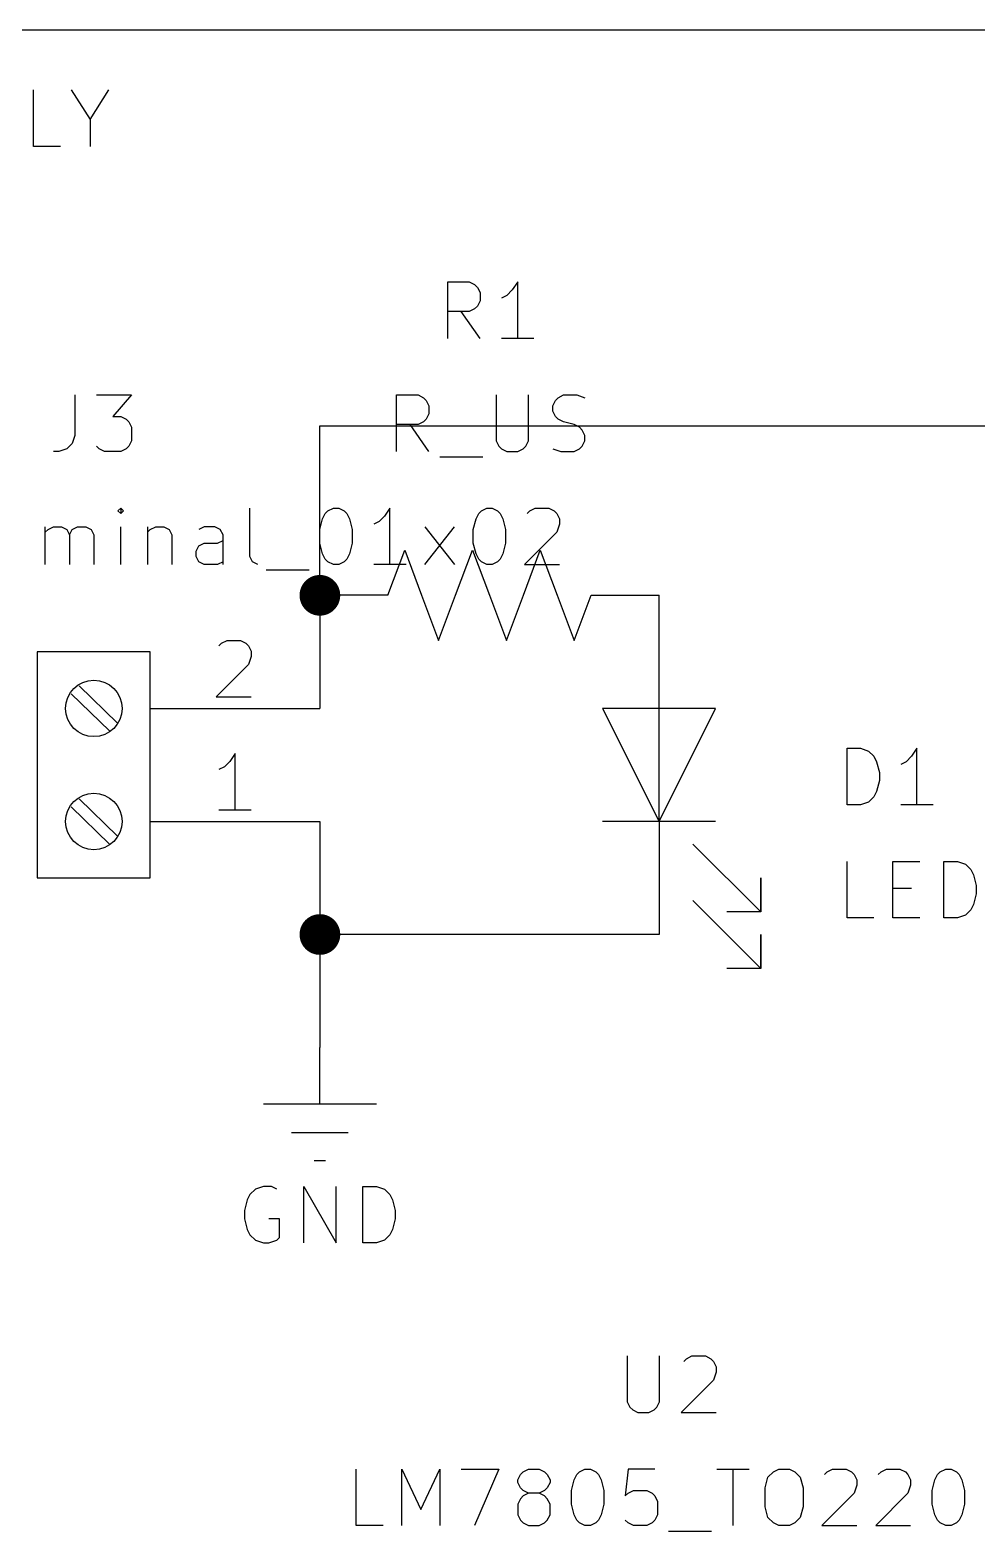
# Model space of a CAD drawing. Extents: x 0.4 to 11.3, y -7.9 to -0.4.
# Drawn here: x 1.594 to 2.431, y -2.628 to -1.3 of the extents above; entities that cross this region are included whole.
import ezdxf

# ---------------------------------------------------------------- set-up
doc = ezdxf.new("R2010")
doc.units = 0
doc.header["$MEASUREMENT"] = 0
for name, color, linetype in [('BLUE3', 171, 'CONTINUOUS'), ('CYAN2', 4, 'CONTINUOUS'), ('GREEN3', 91, 'CONTINUOUS'), ('LYELLOW', 51, 'CONTINUOUS'), ('RED2', 1, 'CONTINUOUS'), ('RED3', 11, 'CONTINUOUS')]:
    doc.layers.add(name, color=color, linetype=linetype)

msp = doc.modelspace()

# ---------------------------------------------------------------- linework, layer by layer
at = {"layer": 'BLUE3', "linetype": 'CONTINUOUS'}
for p, q in [((3.5, -1.3), (1.05, -1.3)), ((1.5967, -1.403), (1.5967, -1.353)), ((1.63, -1.353), (1.6467, -1.3792)), ((1.6467, -1.3792), (1.6633, -1.353)), ((1.6467, -1.3792), (1.6467, -1.403)), ((1.6205, -1.403), (1.5967, -1.403))]:
    msp.add_line(p, q, dxfattribs=at)
at = {"layer": 'CYAN2', "linetype": 'CONTINUOUS'}
for p, q in [((1.9631, -1.5728), (1.9631, -1.5228)), ((1.9631, -1.5228), (1.9821, -1.5228)), ((1.9631, -1.5728), (1.9631, -1.5228)), ((1.9631, -1.5228), (1.9821, -1.5228)), ((1.9821, -1.5228), (1.9869, -1.5252)), ((1.9821, -1.5228), (1.9869, -1.5252)), ((1.9869, -1.5252), (1.9893, -1.5276)), ((1.9869, -1.5252), (1.9893, -1.5276)), ((2.025, -1.5228), (2.0202, -1.5299)), ((2.025, -1.5228), (2.0202, -1.5299)), ((2.025, -1.5728), (2.025, -1.5228)), ((2.025, -1.5728), (2.025, -1.5228)), ((1.9893, -1.5276), (1.9917, -1.5323)), ((1.9893, -1.5276), (1.9917, -1.5323)), ((1.9917, -1.5395), (1.9893, -1.5442)), ((1.9917, -1.5395), (1.9893, -1.5442)), ((1.9917, -1.5323), (1.9917, -1.5395)), ((1.9917, -1.5323), (1.9917, -1.5395)), ((2.0155, -1.5347), (2.0107, -1.5371)), ((2.0155, -1.5347), (2.0107, -1.5371)), ((2.0202, -1.5299), (2.0155, -1.5347)), ((2.0202, -1.5299), (2.0155, -1.5347)), ((1.9821, -1.549), (1.9631, -1.549)), ((1.9821, -1.549), (1.9631, -1.549)), ((1.9917, -1.5728), (1.975, -1.549)), ((1.9917, -1.5728), (1.975, -1.549)), ((1.9869, -1.5466), (1.9821, -1.549)), ((1.9869, -1.5466), (1.9821, -1.549)), ((1.9893, -1.5442), (1.9869, -1.5466)), ((1.9893, -1.5442), (1.9869, -1.5466)), ((2.0393, -1.5728), (2.0107, -1.5728)), ((2.0393, -1.5728), (2.0107, -1.5728)), ((1.6333, -1.6228), (1.6333, -1.6585)), ((1.6333, -1.6228), (1.6333, -1.6585)), ((1.6524, -1.6228), (1.6833, -1.6228)), ((1.6524, -1.6228), (1.6833, -1.6228)), ((1.6833, -1.6228), (1.6667, -1.6418)), ((1.6833, -1.6228), (1.6667, -1.6418)), ((1.9179, -1.6728), (1.9179, -1.6228)), ((1.9179, -1.6228), (1.9369, -1.6228)), ((1.9179, -1.6728), (1.9179, -1.6228)), ((1.9179, -1.6228), (1.9369, -1.6228)), ((1.9369, -1.6228), (1.9417, -1.6252)), ((1.9369, -1.6228), (1.9417, -1.6252)), ((1.9417, -1.6252), (1.944, -1.6276)), ((1.9417, -1.6252), (1.944, -1.6276)), ((1.944, -1.6276), (1.9464, -1.6323)), ((1.944, -1.6276), (1.9464, -1.6323)), ((1.9464, -1.6323), (1.9464, -1.6395)), ((1.9464, -1.6323), (1.9464, -1.6395)), ((2.0059, -1.6228), (2.0059, -1.6633)), ((2.0059, -1.6228), (2.0059, -1.6633)), ((2.0345, -1.6633), (2.0345, -1.6228)), ((2.0345, -1.6633), (2.0345, -1.6228)), ((2.056, -1.6323), (2.0583, -1.6276)), ((2.056, -1.6323), (2.0583, -1.6276)), ((2.056, -1.6371), (2.056, -1.6323)), ((2.056, -1.6371), (2.056, -1.6323)), ((2.0583, -1.6276), (2.0607, -1.6252)), ((2.0583, -1.6276), (2.0607, -1.6252)), ((2.0607, -1.6252), (2.0655, -1.6228)), ((2.0607, -1.6252), (2.0655, -1.6228)), ((2.0655, -1.6228), (2.0774, -1.6228)), ((2.0655, -1.6228), (2.0774, -1.6228)), ((2.0774, -1.6228), (2.0845, -1.6252)), ((2.0774, -1.6228), (2.0845, -1.6252)), ((1.6667, -1.6418), (1.6738, -1.6418)), ((1.6667, -1.6418), (1.6738, -1.6418)), ((1.6738, -1.6418), (1.6786, -1.6442)), ((1.6738, -1.6418), (1.6786, -1.6442)), ((1.6786, -1.6442), (1.6809, -1.6466)), ((1.6786, -1.6442), (1.6809, -1.6466)), ((1.944, -1.6442), (1.9417, -1.6466)), ((1.944, -1.6442), (1.9417, -1.6466)), ((1.9464, -1.6395), (1.944, -1.6442)), ((1.9464, -1.6395), (1.944, -1.6442)), ((2.0583, -1.6418), (2.056, -1.6371)), ((2.0583, -1.6418), (2.056, -1.6371)), ((2.0607, -1.6442), (2.0583, -1.6418)), ((2.0607, -1.6442), (2.0583, -1.6418)), ((2.0655, -1.6466), (2.0607, -1.6442)), ((2.0655, -1.6466), (2.0607, -1.6442)), ((1.6333, -1.6585), (1.6309, -1.6657)), ((1.6333, -1.6585), (1.6309, -1.6657)), ((1.6809, -1.6466), (1.6833, -1.6514)), ((1.6809, -1.6466), (1.6833, -1.6514)), ((1.6833, -1.6514), (1.6833, -1.6633)), ((1.6833, -1.6514), (1.6833, -1.6633)), ((1.9369, -1.649), (1.9179, -1.649)), ((1.9369, -1.649), (1.9179, -1.649)), ((1.9464, -1.6728), (1.9298, -1.649)), ((1.9464, -1.6728), (1.9298, -1.649)), ((1.9417, -1.6466), (1.9369, -1.649)), ((1.9417, -1.6466), (1.9369, -1.649)), ((2.075, -1.649), (2.0655, -1.6466)), ((2.075, -1.649), (2.0655, -1.6466)), ((2.0798, -1.6514), (2.075, -1.649)), ((2.0798, -1.6514), (2.075, -1.649)), ((2.0821, -1.6538), (2.0798, -1.6514)), ((2.0821, -1.6538), (2.0798, -1.6514)), ((2.0845, -1.6585), (2.0821, -1.6538)), ((2.0845, -1.6585), (2.0821, -1.6538)), ((2.0845, -1.6633), (2.0845, -1.6585)), ((2.0845, -1.6633), (2.0845, -1.6585)), ((1.6262, -1.6704), (1.619, -1.6728)), ((1.6262, -1.6704), (1.619, -1.6728)), ((1.6309, -1.6657), (1.6262, -1.6704)), ((1.6309, -1.6657), (1.6262, -1.6704)), ((1.6548, -1.6704), (1.6524, -1.668)), ((1.6548, -1.6704), (1.6524, -1.668)), ((1.6595, -1.6728), (1.6548, -1.6704)), ((1.6595, -1.6728), (1.6548, -1.6704)), ((1.6786, -1.6704), (1.6738, -1.6728)), ((1.6786, -1.6704), (1.6738, -1.6728)), ((1.6809, -1.668), (1.6786, -1.6704)), ((1.6809, -1.668), (1.6786, -1.6704)), ((1.6833, -1.6633), (1.6809, -1.668)), ((1.6833, -1.6633), (1.6809, -1.668)), ((2.0059, -1.6633), (2.0083, -1.668)), ((2.0059, -1.6633), (2.0083, -1.668)), ((2.0083, -1.668), (2.0107, -1.6704)), ((2.0083, -1.668), (2.0107, -1.6704)), ((2.0107, -1.6704), (2.0155, -1.6728)), ((2.0107, -1.6704), (2.0155, -1.6728)), ((2.025, -1.6728), (2.0298, -1.6704)), ((2.025, -1.6728), (2.0298, -1.6704)), ((2.0298, -1.6704), (2.0321, -1.668)), ((2.0298, -1.6704), (2.0321, -1.668)), ((2.0321, -1.668), (2.0345, -1.6633)), ((2.0321, -1.668), (2.0345, -1.6633)), ((2.056, -1.6704), (2.0631, -1.6728)), ((2.056, -1.6704), (2.0631, -1.6728)), ((2.075, -1.6728), (2.0798, -1.6704)), ((2.075, -1.6728), (2.0798, -1.6704)), ((2.0798, -1.6704), (2.0821, -1.668)), ((2.0798, -1.6704), (2.0821, -1.668)), ((2.0821, -1.668), (2.0845, -1.6633)), ((2.0821, -1.668), (2.0845, -1.6633)), ((1.619, -1.6728), (1.6143, -1.6728)), ((1.619, -1.6728), (1.6143, -1.6728)), ((1.6738, -1.6728), (1.6595, -1.6728)), ((1.6738, -1.6728), (1.6595, -1.6728)), ((1.956, -1.6776), (1.994, -1.6776)), ((1.956, -1.6776), (1.994, -1.6776)), ((2.0155, -1.6728), (2.025, -1.6728)), ((2.0155, -1.6728), (2.025, -1.6728)), ((2.0631, -1.6728), (2.075, -1.6728)), ((2.0631, -1.6728), (2.075, -1.6728)), ((1.6738, -1.7228), (1.6714, -1.7252)), ((1.6738, -1.7228), (1.6714, -1.7252)), ((1.6714, -1.7252), (1.6738, -1.7276)), ((1.6714, -1.7252), (1.6738, -1.7276)), ((1.6762, -1.7252), (1.6738, -1.7228)), ((1.6738, -1.7228), (1.6738, -1.7276)), ((1.6762, -1.7252), (1.6738, -1.7228)), ((1.6738, -1.7228), (1.6738, -1.7276)), ((1.6738, -1.7276), (1.6762, -1.7252)), ((1.6738, -1.7276), (1.6762, -1.7252)), ((1.7881, -1.7657), (1.7881, -1.7228)), ((1.7881, -1.7657), (1.7881, -1.7228)), ((1.8548, -1.7276), (1.8571, -1.7252)), ((1.8548, -1.7276), (1.8571, -1.7252)), ((1.8571, -1.7252), (1.8619, -1.7228)), ((1.8571, -1.7252), (1.8619, -1.7228)), ((1.8619, -1.7228), (1.8667, -1.7228)), ((1.8619, -1.7228), (1.8667, -1.7228)), ((1.8667, -1.7228), (1.8714, -1.7252)), ((1.8667, -1.7228), (1.8714, -1.7252)), ((1.8714, -1.7252), (1.8738, -1.7276)), ((1.8714, -1.7252), (1.8738, -1.7276)), ((1.9119, -1.7228), (1.9071, -1.7299)), ((1.9119, -1.7228), (1.9071, -1.7299)), ((1.9119, -1.7728), (1.9119, -1.7228)), ((1.9119, -1.7728), (1.9119, -1.7228)), ((1.9905, -1.7276), (1.9929, -1.7252)), ((1.9905, -1.7276), (1.9929, -1.7252)), ((1.9929, -1.7252), (1.9976, -1.7228)), ((1.9929, -1.7252), (1.9976, -1.7228)), ((1.9976, -1.7228), (2.0024, -1.7228)), ((1.9976, -1.7228), (2.0024, -1.7228)), ((2.0024, -1.7228), (2.0071, -1.7252)), ((2.0024, -1.7228), (2.0071, -1.7252)), ((2.0071, -1.7252), (2.0095, -1.7276)), ((2.0071, -1.7252), (2.0095, -1.7276)), ((2.0333, -1.7276), (2.0357, -1.7252)), ((2.0333, -1.7276), (2.0357, -1.7252)), ((2.0357, -1.7252), (2.0405, -1.7228)), ((2.0357, -1.7252), (2.0405, -1.7228)), ((2.0405, -1.7228), (2.0524, -1.7228)), ((2.0405, -1.7228), (2.0524, -1.7228)), ((2.0524, -1.7228), (2.0571, -1.7252)), ((2.0524, -1.7228), (2.0571, -1.7252)), ((2.0571, -1.7252), (2.0595, -1.7276)), ((2.0571, -1.7252), (2.0595, -1.7276)), ((1.85, -1.7418), (1.8524, -1.7323)), ((1.85, -1.7418), (1.8524, -1.7323)), ((1.8524, -1.7323), (1.8548, -1.7276)), ((1.8524, -1.7323), (1.8548, -1.7276)), ((1.8738, -1.7276), (1.8762, -1.7323)), ((1.8738, -1.7276), (1.8762, -1.7323)), ((1.8762, -1.7323), (1.8786, -1.7418)), ((1.8762, -1.7323), (1.8786, -1.7418)), ((1.9024, -1.7347), (1.8976, -1.7371)), ((1.9024, -1.7347), (1.8976, -1.7371)), ((1.9071, -1.7299), (1.9024, -1.7347)), ((1.9071, -1.7299), (1.9024, -1.7347)), ((1.9857, -1.7418), (1.9881, -1.7323)), ((1.9857, -1.7418), (1.9881, -1.7323)), ((1.9881, -1.7323), (1.9905, -1.7276)), ((1.9881, -1.7323), (1.9905, -1.7276)), ((2.0095, -1.7276), (2.0119, -1.7323)), ((2.0095, -1.7276), (2.0119, -1.7323)), ((2.0119, -1.7323), (2.0143, -1.7418)), ((2.0119, -1.7323), (2.0143, -1.7418)), ((2.0595, -1.7276), (2.0619, -1.7323)), ((2.0595, -1.7276), (2.0619, -1.7323)), ((2.0619, -1.7371), (2.0595, -1.7442)), ((2.0619, -1.7371), (2.0595, -1.7442)), ((2.0619, -1.7323), (2.0619, -1.7371)), ((2.0619, -1.7323), (2.0619, -1.7371)), ((1.6071, -1.7728), (1.6071, -1.7395)), ((1.6071, -1.7728), (1.6071, -1.7395)), ((1.6071, -1.7442), (1.6095, -1.7418)), ((1.6071, -1.7442), (1.6095, -1.7418)), ((1.6095, -1.7418), (1.6143, -1.7395)), ((1.6095, -1.7418), (1.6143, -1.7395)), ((1.6143, -1.7395), (1.6214, -1.7395)), ((1.6143, -1.7395), (1.6214, -1.7395)), ((1.6214, -1.7395), (1.6262, -1.7418)), ((1.6214, -1.7395), (1.6262, -1.7418)), ((1.6262, -1.7418), (1.6286, -1.7466)), ((1.6262, -1.7418), (1.6286, -1.7466)), ((1.6286, -1.7466), (1.631, -1.7418)), ((1.6286, -1.7466), (1.631, -1.7418)), ((1.6286, -1.7466), (1.6286, -1.7728)), ((1.6286, -1.7466), (1.6286, -1.7728)), ((1.631, -1.7418), (1.6357, -1.7395)), ((1.631, -1.7418), (1.6357, -1.7395)), ((1.6357, -1.7395), (1.6429, -1.7395)), ((1.6357, -1.7395), (1.6429, -1.7395)), ((1.6429, -1.7395), (1.6476, -1.7418)), ((1.6429, -1.7395), (1.6476, -1.7418)), ((1.6476, -1.7418), (1.65, -1.7466)), ((1.6476, -1.7418), (1.65, -1.7466)), ((1.65, -1.7466), (1.65, -1.7728)), ((1.65, -1.7466), (1.65, -1.7728)), ((1.6738, -1.7728), (1.6738, -1.7395)), ((1.6738, -1.7728), (1.6738, -1.7395)), ((1.6976, -1.7395), (1.6976, -1.7728)), ((1.6976, -1.7395), (1.6976, -1.7728)), ((1.6976, -1.7442), (1.7, -1.7418)), ((1.6976, -1.7442), (1.7, -1.7418)), ((1.7, -1.7418), (1.7048, -1.7395)), ((1.7, -1.7418), (1.7048, -1.7395)), ((1.7048, -1.7395), (1.7119, -1.7395)), ((1.7048, -1.7395), (1.7119, -1.7395)), ((1.7119, -1.7395), (1.7167, -1.7418)), ((1.7119, -1.7395), (1.7167, -1.7418)), ((1.7167, -1.7418), (1.7191, -1.7466)), ((1.7167, -1.7418), (1.7191, -1.7466)), ((1.7191, -1.7466), (1.7191, -1.7728)), ((1.7191, -1.7466), (1.7191, -1.7728)), ((1.7476, -1.7395), (1.7429, -1.7418)), ((1.7476, -1.7395), (1.7429, -1.7418)), ((1.7571, -1.7395), (1.7476, -1.7395)), ((1.7571, -1.7395), (1.7476, -1.7395)), ((1.7619, -1.7418), (1.7571, -1.7395)), ((1.7619, -1.7418), (1.7571, -1.7395)), ((1.7595, -1.7538), (1.7643, -1.7514)), ((1.7595, -1.7538), (1.7643, -1.7514)), ((1.7643, -1.7466), (1.7619, -1.7418)), ((1.7643, -1.7466), (1.7619, -1.7418)), ((1.7643, -1.7728), (1.7643, -1.7466)), ((1.7643, -1.7728), (1.7643, -1.7466)), ((1.85, -1.7538), (1.85, -1.7418)), ((1.85, -1.7538), (1.85, -1.7418)), ((1.8786, -1.7418), (1.8786, -1.7538)), ((1.8786, -1.7418), (1.8786, -1.7538)), ((1.9429, -1.7728), (1.969, -1.7395)), ((1.9429, -1.7395), (1.969, -1.7728)), ((1.9429, -1.7728), (1.969, -1.7395)), ((1.9429, -1.7395), (1.969, -1.7728)), ((1.9857, -1.7538), (1.9857, -1.7418)), ((1.9857, -1.7538), (1.9857, -1.7418)), ((2.0143, -1.7418), (2.0143, -1.7538)), ((2.0143, -1.7418), (2.0143, -1.7538)), ((2.0595, -1.7442), (2.0309, -1.7728)), ((2.0595, -1.7442), (2.0309, -1.7728)), ((1.7405, -1.7609), (1.7429, -1.7561)), ((1.7405, -1.7609), (1.7429, -1.7561)), ((1.7405, -1.7657), (1.7405, -1.7609)), ((1.7405, -1.7657), (1.7405, -1.7609)), ((1.7429, -1.7704), (1.7405, -1.7657)), ((1.7429, -1.7704), (1.7405, -1.7657)), ((1.7429, -1.7561), (1.7476, -1.7538)), ((1.7429, -1.7561), (1.7476, -1.7538)), ((1.7476, -1.7538), (1.7595, -1.7538)), ((1.7476, -1.7538), (1.7595, -1.7538)), ((1.7905, -1.7704), (1.7881, -1.7657)), ((1.7905, -1.7704), (1.7881, -1.7657)), ((1.8524, -1.7633), (1.85, -1.7538)), ((1.8524, -1.7633), (1.85, -1.7538)), ((1.8548, -1.768), (1.8524, -1.7633)), ((1.8548, -1.768), (1.8524, -1.7633)), ((1.8762, -1.7633), (1.8738, -1.768)), ((1.8762, -1.7633), (1.8738, -1.768)), ((1.8786, -1.7538), (1.8762, -1.7633)), ((1.8786, -1.7538), (1.8762, -1.7633)), ((1.9881, -1.7633), (1.9857, -1.7538)), ((1.9881, -1.7633), (1.9857, -1.7538)), ((1.9905, -1.768), (1.9881, -1.7633)), ((1.9905, -1.768), (1.9881, -1.7633)), ((2.0119, -1.7633), (2.0095, -1.768)), ((2.0119, -1.7633), (2.0095, -1.768)), ((2.0143, -1.7538), (2.0119, -1.7633)), ((2.0143, -1.7538), (2.0119, -1.7633)), ((1.7476, -1.7728), (1.7429, -1.7704)), ((1.7476, -1.7728), (1.7429, -1.7704)), ((1.7595, -1.7728), (1.7476, -1.7728)), ((1.7595, -1.7728), (1.7476, -1.7728)), ((1.7643, -1.7704), (1.7595, -1.7728)), ((1.7643, -1.7704), (1.7595, -1.7728)), ((1.7952, -1.7728), (1.7905, -1.7704)), ((1.7952, -1.7728), (1.7905, -1.7704)), ((1.8024, -1.7776), (1.8405, -1.7776)), ((1.8024, -1.7776), (1.8405, -1.7776)), ((1.8571, -1.7704), (1.8548, -1.768)), ((1.8571, -1.7704), (1.8548, -1.768)), ((1.8619, -1.7728), (1.8571, -1.7704)), ((1.8619, -1.7728), (1.8571, -1.7704)), ((1.8667, -1.7728), (1.8619, -1.7728)), ((1.8667, -1.7728), (1.8619, -1.7728)), ((1.8714, -1.7704), (1.8667, -1.7728)), ((1.8714, -1.7704), (1.8667, -1.7728)), ((1.8738, -1.768), (1.8714, -1.7704)), ((1.8738, -1.768), (1.8714, -1.7704)), ((1.9262, -1.7728), (1.8976, -1.7728)), ((1.9262, -1.7728), (1.8976, -1.7728)), ((1.9929, -1.7704), (1.9905, -1.768)), ((1.9929, -1.7704), (1.9905, -1.768)), ((1.9976, -1.7728), (1.9929, -1.7704)), ((1.9976, -1.7728), (1.9929, -1.7704)), ((2.0024, -1.7728), (1.9976, -1.7728)), ((2.0024, -1.7728), (1.9976, -1.7728)), ((2.0071, -1.7704), (2.0024, -1.7728)), ((2.0071, -1.7704), (2.0024, -1.7728)), ((2.0095, -1.768), (2.0071, -1.7704)), ((2.0095, -1.768), (2.0071, -1.7704)), ((2.0309, -1.7728), (2.0619, -1.7728)), ((2.0309, -1.7728), (2.0619, -1.7728)), ((2.3163, -1.9853), (2.3163, -1.9353)), ((2.3163, -1.9353), (2.3282, -1.9353)), ((2.3163, -1.9853), (2.3163, -1.9353)), ((2.3163, -1.9353), (2.3282, -1.9353)), ((2.3282, -1.9353), (2.3353, -1.9377)), ((2.3282, -1.9353), (2.3353, -1.9377)), ((2.3353, -1.9377), (2.3401, -1.9424)), ((2.3353, -1.9377), (2.3401, -1.9424)), ((2.3782, -1.9353), (2.3734, -1.9424)), ((2.3782, -1.9353), (2.3734, -1.9424)), ((2.3782, -1.9853), (2.3782, -1.9353)), ((2.3782, -1.9853), (2.3782, -1.9353)), ((2.3401, -1.9424), (2.3425, -1.9472)), ((2.3401, -1.9424), (2.3425, -1.9472)), ((2.3425, -1.9472), (2.3449, -1.9567)), ((2.3425, -1.9472), (2.3449, -1.9567)), ((2.3687, -1.9472), (2.3639, -1.9496)), ((2.3687, -1.9472), (2.3639, -1.9496)), ((2.3734, -1.9424), (2.3687, -1.9472)), ((2.3734, -1.9424), (2.3687, -1.9472)), ((2.3449, -1.9639), (2.3425, -1.9734)), ((2.3449, -1.9639), (2.3425, -1.9734)), ((2.3449, -1.9567), (2.3449, -1.9639)), ((2.3449, -1.9567), (2.3449, -1.9639)), ((2.3425, -1.9734), (2.3401, -1.9782)), ((2.3425, -1.9734), (2.3401, -1.9782)), ((2.3282, -1.9853), (2.3163, -1.9853)), ((2.3282, -1.9853), (2.3163, -1.9853)), ((2.3353, -1.9829), (2.3282, -1.9853)), ((2.3353, -1.9829), (2.3282, -1.9853)), ((2.3401, -1.9782), (2.3353, -1.9829)), ((2.3401, -1.9782), (2.3353, -1.9829)), ((2.3925, -1.9853), (2.3639, -1.9853)), ((2.3925, -1.9853), (2.3639, -1.9853)), ((2.3163, -2.0853), (2.3163, -2.0353)), ((2.3163, -2.0853), (2.3163, -2.0353)), ((2.3568, -2.0853), (2.3568, -2.0353)), ((2.3568, -2.0353), (2.3806, -2.0353)), ((2.3568, -2.0853), (2.3568, -2.0353)), ((2.3568, -2.0353), (2.3806, -2.0353)), ((2.402, -2.0853), (2.402, -2.0353)), ((2.402, -2.0353), (2.4139, -2.0353)), ((2.402, -2.0853), (2.402, -2.0353)), ((2.402, -2.0353), (2.4139, -2.0353)), ((2.4139, -2.0353), (2.421, -2.0377)), ((2.4139, -2.0353), (2.421, -2.0377)), ((2.421, -2.0377), (2.4258, -2.0424)), ((2.421, -2.0377), (2.4258, -2.0424)), ((2.4258, -2.0424), (2.4282, -2.0472)), ((2.4258, -2.0424), (2.4282, -2.0472)), ((2.4282, -2.0472), (2.4306, -2.0567)), ((2.4282, -2.0472), (2.4306, -2.0567)), ((2.4306, -2.0567), (2.4306, -2.0639)), ((2.4306, -2.0567), (2.4306, -2.0639)), ((2.3568, -2.0591), (2.3734, -2.0591)), ((2.3568, -2.0591), (2.3734, -2.0591)), ((2.4306, -2.0639), (2.4282, -2.0734)), ((2.4306, -2.0639), (2.4282, -2.0734)), ((2.421, -2.0829), (2.4139, -2.0853)), ((2.421, -2.0829), (2.4139, -2.0853)), ((2.4258, -2.0782), (2.421, -2.0829)), ((2.4258, -2.0782), (2.421, -2.0829)), ((2.4282, -2.0734), (2.4258, -2.0782)), ((2.4282, -2.0734), (2.4258, -2.0782)), ((2.3401, -2.0853), (2.3163, -2.0853)), ((2.3401, -2.0853), (2.3163, -2.0853)), ((2.3806, -2.0853), (2.3568, -2.0853)), ((2.3806, -2.0853), (2.3568, -2.0853)), ((2.4139, -2.0853), (2.402, -2.0853)), ((2.4139, -2.0853), (2.402, -2.0853)), ((1.8, -2.3228), (1.7929, -2.3252)), ((1.8071, -2.3228), (1.8, -2.3228)), ((1.8119, -2.3252), (1.8071, -2.3228)), ((1.8357, -2.3728), (1.8357, -2.3228)), ((1.8357, -2.3228), (1.8643, -2.3728)), ((1.8643, -2.3728), (1.8643, -2.3228)), ((1.8881, -2.3728), (1.8881, -2.3228)), ((1.8881, -2.3228), (1.9, -2.3228)), ((1.9, -2.3228), (1.9071, -2.3252)), ((1.7857, -2.3347), (1.7833, -2.3442)), ((1.7881, -2.3299), (1.7857, -2.3347)), ((1.7929, -2.3252), (1.7881, -2.3299)), ((1.9071, -2.3252), (1.9119, -2.3299)), ((1.9119, -2.3299), (1.9143, -2.3347)), ((1.9143, -2.3347), (1.9167, -2.3442)), ((1.7833, -2.3442), (1.7833, -2.3514)), ((1.9167, -2.3442), (1.9167, -2.3514)), ((1.7833, -2.3514), (1.7857, -2.3609)), ((1.7857, -2.3609), (1.7881, -2.3657)), ((1.8143, -2.3514), (1.8048, -2.3514)), ((1.8143, -2.368), (1.8143, -2.3514)), ((1.9143, -2.3609), (1.9119, -2.3657)), ((1.9167, -2.3514), (1.9143, -2.3609)), ((1.7881, -2.3657), (1.7929, -2.3704)), ((1.7929, -2.3704), (1.8, -2.3728)), ((1.8, -2.3728), (1.8048, -2.3728)), ((1.8048, -2.3728), (1.8119, -2.3704)), ((1.8119, -2.3704), (1.8143, -2.368)), ((1.9, -2.3728), (1.8881, -2.3728)), ((1.9071, -2.3704), (1.9, -2.3728)), ((1.9119, -2.3657), (1.9071, -2.3704)), ((2.1219, -2.4728), (2.1219, -2.5133)), ((2.1219, -2.4728), (2.1219, -2.5133)), ((2.1505, -2.5133), (2.1505, -2.4728)), ((2.1505, -2.5133), (2.1505, -2.4728)), ((2.1719, -2.4776), (2.1743, -2.4752)), ((2.1719, -2.4776), (2.1743, -2.4752)), ((2.1743, -2.4752), (2.179, -2.4728)), ((2.1743, -2.4752), (2.179, -2.4728)), ((2.179, -2.4728), (2.191, -2.4728)), ((2.179, -2.4728), (2.191, -2.4728)), ((2.191, -2.4728), (2.1957, -2.4752)), ((2.191, -2.4728), (2.1957, -2.4752)), ((2.1957, -2.4752), (2.1981, -2.4776)), ((2.1957, -2.4752), (2.1981, -2.4776)), ((2.1981, -2.4776), (2.2005, -2.4823)), ((2.1981, -2.4776), (2.2005, -2.4823)), ((2.2005, -2.4823), (2.2005, -2.4871)), ((2.2005, -2.4823), (2.2005, -2.4871)), ((2.1981, -2.4942), (2.1695, -2.5228)), ((2.1981, -2.4942), (2.1695, -2.5228)), ((2.2005, -2.4871), (2.1981, -2.4942)), ((2.2005, -2.4871), (2.1981, -2.4942)), ((2.1219, -2.5133), (2.1243, -2.518)), ((2.1219, -2.5133), (2.1243, -2.518)), ((2.1243, -2.518), (2.1267, -2.5204)), ((2.1243, -2.518), (2.1267, -2.5204)), ((2.1267, -2.5204), (2.1314, -2.5228)), ((2.1267, -2.5204), (2.1314, -2.5228)), ((2.1409, -2.5228), (2.1457, -2.5204)), ((2.1409, -2.5228), (2.1457, -2.5204)), ((2.1457, -2.5204), (2.1481, -2.518)), ((2.1457, -2.5204), (2.1481, -2.518)), ((2.1481, -2.518), (2.1505, -2.5133)), ((2.1481, -2.518), (2.1505, -2.5133)), ((2.1314, -2.5228), (2.1409, -2.5228)), ((2.1314, -2.5228), (2.1409, -2.5228)), ((2.1695, -2.5228), (2.2005, -2.5228)), ((2.1695, -2.5228), (2.2005, -2.5228)), ((1.8821, -2.6228), (1.8821, -2.5728)), ((1.8821, -2.6228), (1.8821, -2.5728)), ((1.9226, -2.6228), (1.9226, -2.5728)), ((1.9226, -2.5728), (1.9393, -2.6085)), ((1.9226, -2.6228), (1.9226, -2.5728)), ((1.9226, -2.5728), (1.9393, -2.6085)), ((1.9393, -2.6085), (1.956, -2.5728)), ((1.9393, -2.6085), (1.956, -2.5728)), ((1.956, -2.5728), (1.956, -2.6228)), ((1.956, -2.5728), (1.956, -2.6228)), ((1.975, -2.5728), (2.0083, -2.5728)), ((1.975, -2.5728), (2.0083, -2.5728)), ((2.0083, -2.5728), (1.9869, -2.6228)), ((2.0083, -2.5728), (1.9869, -2.6228)), ((2.0274, -2.5776), (2.0298, -2.5752)), ((2.0274, -2.5776), (2.0298, -2.5752)), ((2.0298, -2.5752), (2.0345, -2.5728)), ((2.0298, -2.5752), (2.0345, -2.5728)), ((2.0345, -2.5728), (2.0441, -2.5728)), ((2.0345, -2.5728), (2.0441, -2.5728)), ((2.0441, -2.5728), (2.0488, -2.5752)), ((2.0441, -2.5728), (2.0488, -2.5752)), ((2.0488, -2.5752), (2.0512, -2.5776)), ((2.0488, -2.5752), (2.0512, -2.5776)), ((2.0774, -2.5776), (2.0798, -2.5752)), ((2.0774, -2.5776), (2.0798, -2.5752)), ((2.0798, -2.5752), (2.0845, -2.5728)), ((2.0798, -2.5752), (2.0845, -2.5728)), ((2.0845, -2.5728), (2.0893, -2.5728)), ((2.0845, -2.5728), (2.0893, -2.5728)), ((2.0893, -2.5728), (2.094, -2.5752)), ((2.0893, -2.5728), (2.094, -2.5752)), ((2.094, -2.5752), (2.0964, -2.5776)), ((2.094, -2.5752), (2.0964, -2.5776)), ((2.1226, -2.5728), (2.1202, -2.5966)), ((2.1226, -2.5728), (2.1202, -2.5966)), ((2.1464, -2.5728), (2.1226, -2.5728)), ((2.1464, -2.5728), (2.1226, -2.5728)), ((2.2012, -2.5728), (2.2298, -2.5728)), ((2.2012, -2.5728), (2.2298, -2.5728)), ((2.2155, -2.6228), (2.2155, -2.5728)), ((2.2155, -2.6228), (2.2155, -2.5728)), ((2.2464, -2.5799), (2.2512, -2.5752)), ((2.2464, -2.5799), (2.2512, -2.5752)), ((2.2512, -2.5752), (2.2559, -2.5728)), ((2.2512, -2.5752), (2.2559, -2.5728)), ((2.2559, -2.5728), (2.2655, -2.5728)), ((2.2559, -2.5728), (2.2655, -2.5728)), ((2.2655, -2.5728), (2.2702, -2.5752)), ((2.2655, -2.5728), (2.2702, -2.5752)), ((2.2702, -2.5752), (2.275, -2.5799)), ((2.2702, -2.5752), (2.275, -2.5799)), ((2.2964, -2.5776), (2.2988, -2.5752)), ((2.2964, -2.5776), (2.2988, -2.5752)), ((2.2988, -2.5752), (2.3036, -2.5728)), ((2.2988, -2.5752), (2.3036, -2.5728)), ((2.3036, -2.5728), (2.3155, -2.5728)), ((2.3036, -2.5728), (2.3155, -2.5728)), ((2.3155, -2.5728), (2.3202, -2.5752)), ((2.3155, -2.5728), (2.3202, -2.5752)), ((2.3202, -2.5752), (2.3226, -2.5776)), ((2.3202, -2.5752), (2.3226, -2.5776)), ((2.344, -2.5776), (2.3464, -2.5752)), ((2.344, -2.5776), (2.3464, -2.5752)), ((2.3464, -2.5752), (2.3512, -2.5728)), ((2.3464, -2.5752), (2.3512, -2.5728)), ((2.3512, -2.5728), (2.3631, -2.5728)), ((2.3512, -2.5728), (2.3631, -2.5728)), ((2.3631, -2.5728), (2.3679, -2.5752)), ((2.3631, -2.5728), (2.3679, -2.5752)), ((2.3679, -2.5752), (2.3702, -2.5776)), ((2.3679, -2.5752), (2.3702, -2.5776)), ((2.3964, -2.5776), (2.3988, -2.5752)), ((2.3964, -2.5776), (2.3988, -2.5752)), ((2.3988, -2.5752), (2.4036, -2.5728)), ((2.3988, -2.5752), (2.4036, -2.5728)), ((2.4036, -2.5728), (2.4083, -2.5728)), ((2.4036, -2.5728), (2.4083, -2.5728)), ((2.4083, -2.5728), (2.4131, -2.5752)), ((2.4083, -2.5728), (2.4131, -2.5752)), ((2.4131, -2.5752), (2.4155, -2.5776)), ((2.4131, -2.5752), (2.4155, -2.5776)), ((2.025, -2.5823), (2.0274, -2.5776)), ((2.025, -2.5823), (2.0274, -2.5776)), ((2.025, -2.5847), (2.025, -2.5823)), ((2.025, -2.5847), (2.025, -2.5823)), ((2.0274, -2.5895), (2.025, -2.5847)), ((2.0274, -2.5895), (2.025, -2.5847)), ((2.0512, -2.5776), (2.0536, -2.5823)), ((2.0512, -2.5776), (2.0536, -2.5823)), ((2.0536, -2.5847), (2.0512, -2.5895)), ((2.0536, -2.5847), (2.0512, -2.5895)), ((2.0536, -2.5823), (2.0536, -2.5847)), ((2.0536, -2.5823), (2.0536, -2.5847)), ((2.0726, -2.5919), (2.075, -2.5823)), ((2.0726, -2.5919), (2.075, -2.5823)), ((2.075, -2.5823), (2.0774, -2.5776)), ((2.075, -2.5823), (2.0774, -2.5776)), ((2.0964, -2.5776), (2.0988, -2.5823)), ((2.0964, -2.5776), (2.0988, -2.5823)), ((2.0988, -2.5823), (2.1012, -2.5919)), ((2.0988, -2.5823), (2.1012, -2.5919)), ((2.244, -2.5895), (2.2464, -2.5799)), ((2.244, -2.5895), (2.2464, -2.5799)), ((2.275, -2.5799), (2.2774, -2.5895)), ((2.275, -2.5799), (2.2774, -2.5895)), ((2.3226, -2.5776), (2.325, -2.5823)), ((2.3226, -2.5776), (2.325, -2.5823)), ((2.325, -2.5871), (2.3226, -2.5942)), ((2.325, -2.5871), (2.3226, -2.5942)), ((2.325, -2.5823), (2.325, -2.5871)), ((2.325, -2.5823), (2.325, -2.5871)), ((2.3702, -2.5776), (2.3726, -2.5823)), ((2.3702, -2.5776), (2.3726, -2.5823)), ((2.3726, -2.5871), (2.3702, -2.5942)), ((2.3726, -2.5871), (2.3702, -2.5942)), ((2.3726, -2.5823), (2.3726, -2.5871)), ((2.3726, -2.5823), (2.3726, -2.5871)), ((2.3917, -2.5919), (2.394, -2.5823)), ((2.3917, -2.5919), (2.394, -2.5823)), ((2.394, -2.5823), (2.3964, -2.5776)), ((2.394, -2.5823), (2.3964, -2.5776)), ((2.4155, -2.5776), (2.4179, -2.5823)), ((2.4155, -2.5776), (2.4179, -2.5823)), ((2.4179, -2.5823), (2.4202, -2.5919)), ((2.4179, -2.5823), (2.4202, -2.5919)), ((2.0274, -2.599), (2.025, -2.6038)), ((2.0274, -2.599), (2.025, -2.6038)), ((2.0298, -2.5919), (2.0274, -2.5895)), ((2.0298, -2.5919), (2.0274, -2.5895)), ((2.0298, -2.5966), (2.0274, -2.599)), ((2.0298, -2.5966), (2.0274, -2.599)), ((2.0345, -2.5942), (2.0298, -2.5919)), ((2.0345, -2.5942), (2.0298, -2.5919)), ((2.0345, -2.5942), (2.0298, -2.5966)), ((2.0345, -2.5942), (2.0298, -2.5966)), ((2.0441, -2.5942), (2.0345, -2.5942)), ((2.0441, -2.5942), (2.0345, -2.5942)), ((2.0488, -2.5919), (2.0441, -2.5942)), ((2.0488, -2.5919), (2.0441, -2.5942)), ((2.0488, -2.5966), (2.0441, -2.5942)), ((2.0488, -2.5966), (2.0441, -2.5942)), ((2.0512, -2.5895), (2.0488, -2.5919)), ((2.0512, -2.5895), (2.0488, -2.5919)), ((2.0512, -2.599), (2.0488, -2.5966)), ((2.0512, -2.599), (2.0488, -2.5966)), ((2.0536, -2.6038), (2.0512, -2.599)), ((2.0536, -2.6038), (2.0512, -2.599)), ((2.0726, -2.6038), (2.0726, -2.5919)), ((2.0726, -2.6038), (2.0726, -2.5919)), ((2.1012, -2.5919), (2.1012, -2.6038)), ((2.1012, -2.5919), (2.1012, -2.6038)), ((2.1202, -2.5966), (2.1226, -2.5942)), ((2.1202, -2.5966), (2.1226, -2.5942)), ((2.1226, -2.5942), (2.1274, -2.5919)), ((2.1226, -2.5942), (2.1274, -2.5919)), ((2.1274, -2.5919), (2.1393, -2.5919)), ((2.1274, -2.5919), (2.1393, -2.5919)), ((2.1393, -2.5919), (2.144, -2.5942)), ((2.1393, -2.5919), (2.144, -2.5942)), ((2.144, -2.5942), (2.1464, -2.5966)), ((2.144, -2.5942), (2.1464, -2.5966)), ((2.1464, -2.5966), (2.1488, -2.6014)), ((2.1464, -2.5966), (2.1488, -2.6014)), ((2.1488, -2.6014), (2.1488, -2.6133)), ((2.1488, -2.6014), (2.1488, -2.6133)), ((2.244, -2.6061), (2.244, -2.5895)), ((2.244, -2.6061), (2.244, -2.5895)), ((2.2774, -2.5895), (2.2774, -2.6061)), ((2.2774, -2.5895), (2.2774, -2.6061)), ((2.3226, -2.5942), (2.294, -2.6228)), ((2.3226, -2.5942), (2.294, -2.6228)), ((2.3702, -2.5942), (2.3417, -2.6228)), ((2.3702, -2.5942), (2.3417, -2.6228)), ((2.3917, -2.6038), (2.3917, -2.5919)), ((2.3917, -2.6038), (2.3917, -2.5919)), ((2.4202, -2.5919), (2.4202, -2.6038)), ((2.4202, -2.5919), (2.4202, -2.6038)), ((2.025, -2.6038), (2.025, -2.6133)), ((2.025, -2.6038), (2.025, -2.6133)), ((2.025, -2.6133), (2.0274, -2.618)), ((2.025, -2.6133), (2.0274, -2.618)), ((2.0512, -2.618), (2.0536, -2.6133)), ((2.0512, -2.618), (2.0536, -2.6133)), ((2.0536, -2.6133), (2.0536, -2.6038)), ((2.0536, -2.6133), (2.0536, -2.6038)), ((2.075, -2.6133), (2.0726, -2.6038)), ((2.075, -2.6133), (2.0726, -2.6038)), ((2.0774, -2.618), (2.075, -2.6133)), ((2.0774, -2.618), (2.075, -2.6133)), ((2.0988, -2.6133), (2.0964, -2.618)), ((2.0988, -2.6133), (2.0964, -2.618)), ((2.1012, -2.6038), (2.0988, -2.6133)), ((2.1012, -2.6038), (2.0988, -2.6133)), ((2.1488, -2.6133), (2.1464, -2.618)), ((2.1488, -2.6133), (2.1464, -2.618)), ((2.2464, -2.6157), (2.244, -2.6061)), ((2.2464, -2.6157), (2.244, -2.6061)), ((2.2774, -2.6061), (2.275, -2.6157)), ((2.2774, -2.6061), (2.275, -2.6157)), ((2.394, -2.6133), (2.3917, -2.6038)), ((2.394, -2.6133), (2.3917, -2.6038)), ((2.3964, -2.618), (2.394, -2.6133)), ((2.3964, -2.618), (2.394, -2.6133)), ((2.4179, -2.6133), (2.4155, -2.618)), ((2.4179, -2.6133), (2.4155, -2.618)), ((2.4202, -2.6038), (2.4179, -2.6133)), ((2.4202, -2.6038), (2.4179, -2.6133)), ((1.906, -2.6228), (1.8821, -2.6228)), ((1.906, -2.6228), (1.8821, -2.6228)), ((2.0274, -2.618), (2.0298, -2.6204)), ((2.0274, -2.618), (2.0298, -2.6204)), ((2.0298, -2.6204), (2.0345, -2.6228)), ((2.0298, -2.6204), (2.0345, -2.6228)), ((2.0345, -2.6228), (2.0441, -2.6228)), ((2.0345, -2.6228), (2.0441, -2.6228)), ((2.0441, -2.6228), (2.0488, -2.6204)), ((2.0441, -2.6228), (2.0488, -2.6204)), ((2.0488, -2.6204), (2.0512, -2.618)), ((2.0488, -2.6204), (2.0512, -2.618)), ((2.0798, -2.6204), (2.0774, -2.618)), ((2.0798, -2.6204), (2.0774, -2.618)), ((2.0845, -2.6228), (2.0798, -2.6204)), ((2.0845, -2.6228), (2.0798, -2.6204)), ((2.0893, -2.6228), (2.0845, -2.6228)), ((2.0893, -2.6228), (2.0845, -2.6228)), ((2.094, -2.6204), (2.0893, -2.6228)), ((2.094, -2.6204), (2.0893, -2.6228)), ((2.0964, -2.618), (2.094, -2.6204)), ((2.0964, -2.618), (2.094, -2.6204)), ((2.1226, -2.6204), (2.1202, -2.618)), ((2.1226, -2.6204), (2.1202, -2.618)), ((2.1274, -2.6228), (2.1226, -2.6204)), ((2.1274, -2.6228), (2.1226, -2.6204)), ((2.1393, -2.6228), (2.1274, -2.6228)), ((2.1393, -2.6228), (2.1274, -2.6228)), ((2.144, -2.6204), (2.1393, -2.6228)), ((2.144, -2.6204), (2.1393, -2.6228)), ((2.1464, -2.618), (2.144, -2.6204)), ((2.1464, -2.618), (2.144, -2.6204)), ((2.1583, -2.6276), (2.1964, -2.6276)), ((2.1583, -2.6276), (2.1964, -2.6276)), ((2.2512, -2.6204), (2.2464, -2.6157)), ((2.2512, -2.6204), (2.2464, -2.6157)), ((2.2559, -2.6228), (2.2512, -2.6204)), ((2.2559, -2.6228), (2.2512, -2.6204)), ((2.2655, -2.6228), (2.2559, -2.6228)), ((2.2655, -2.6228), (2.2559, -2.6228)), ((2.2702, -2.6204), (2.2655, -2.6228)), ((2.2702, -2.6204), (2.2655, -2.6228)), ((2.275, -2.6157), (2.2702, -2.6204)), ((2.275, -2.6157), (2.2702, -2.6204)), ((2.294, -2.6228), (2.325, -2.6228)), ((2.294, -2.6228), (2.325, -2.6228)), ((2.3417, -2.6228), (2.3726, -2.6228)), ((2.3417, -2.6228), (2.3726, -2.6228)), ((2.3988, -2.6204), (2.3964, -2.618)), ((2.3988, -2.6204), (2.3964, -2.618)), ((2.4036, -2.6228), (2.3988, -2.6204)), ((2.4036, -2.6228), (2.3988, -2.6204)), ((2.4083, -2.6228), (2.4036, -2.6228)), ((2.4083, -2.6228), (2.4036, -2.6228)), ((2.4131, -2.6204), (2.4083, -2.6228)), ((2.4131, -2.6204), (2.4083, -2.6228)), ((2.4155, -2.618), (2.4131, -2.6204)), ((2.4155, -2.618), (2.4131, -2.6204))]:
    msp.add_line(p, q, dxfattribs=at)
at = {"layer": 'GREEN3', "linetype": 'CONTINUOUS'}
for p, q in [((1.85, -1.65), (2.45, -1.65)), ((1.85, -1.8), (1.85, -1.65)), ((1.85, -1.8), (1.85, -1.9)), ((1.85, -2), (1.85, -2.1)), ((1.85, -2.1), (1.85, -2.2)), ((2.15, -2.1), (1.85, -2.1))]:
    msp.add_line(p, q, dxfattribs=at)
at = {"layer": 'GREEN3', "const_width": 0.018}
for points in [[(1.841, -1.8, 1), (1.859, -1.8, 1)], [(1.841, -2.1, 1), (1.859, -2.1, 1)]]:
    msp.add_lwpolyline(points, format="xyb", close=True, dxfattribs=at)
at = {"layer": 'LYELLOW', "linetype": 'CONTINUOUS'}
for p, q in [((1.7, -1.85), (1.6, -1.85)), ((1.6, -1.85), (1.6, -2.05)), ((1.7, -2.05), (1.7, -1.85)), ((1.6, -2.05), (1.7, -2.05))]:
    msp.add_line(p, q, dxfattribs=at)
at = {"layer": 'RED2', "linetype": 'CONTINUOUS'}
for p, q in [((1.91, -1.8), (1.925, -1.76)), ((1.925, -1.76), (1.94, -1.8)), ((1.97, -1.8), (1.985, -1.76)), ((1.985, -1.76), (2, -1.8)), ((2.03, -1.8), (2.045, -1.76)), ((2.045, -1.76), (2.06, -1.8)), ((1.9, -1.8), (1.85, -1.8)), ((1.9, -1.8), (1.85, -1.8)), ((1.91, -1.8), (1.9, -1.8)), ((1.94, -1.8), (1.955, -1.84)), ((1.955, -1.84), (1.97, -1.8)), ((2, -1.8), (2.015, -1.84)), ((2.015, -1.84), (2.03, -1.8)), ((2.06, -1.8), (2.075, -1.84)), ((2.075, -1.84), (2.09, -1.8)), ((2.09, -1.8), (2.1, -1.8)), ((2.1, -1.8), (2.15, -1.8)), ((2.1, -1.8), (2.15, -1.8)), ((2.15, -1.9), (2.15, -1.8)), ((2.15, -1.9), (2.15, -1.8)), ((1.7, -1.85), (1.6, -1.85)), ((1.6, -1.85), (1.6, -2.05)), ((1.7, -2.05), (1.7, -1.85)), ((1.671, -1.913), (1.637, -1.88)), ((1.664, -1.92), (1.63, -1.887)), ((1.7, -1.9), (1.85, -1.9)), ((1.7, -1.9), (1.85, -1.9)), ((2.2, -1.9), (2.1, -1.9)), ((2.1, -1.9), (2.15, -2)), ((2.15, -2), (2.15, -1.9)), ((2.15, -2), (2.2, -1.9)), ((1.664, -2.02), (1.63, -1.987)), ((1.671, -2.013), (1.637, -1.98)), ((1.7, -2), (1.85, -2)), ((1.7, -2), (1.85, -2)), ((2.2, -2), (2.1, -2)), ((2.15, -2), (2.15, -2.1)), ((2.15, -2), (2.15, -2.1)), ((2.18, -2.02), (2.24, -2.08)), ((1.6, -2.05), (1.7, -2.05)), ((2.24, -2.08), (2.24, -2.05)), ((2.24, -2.05), (2.24, -2.08)), ((2.18, -2.07), (2.24, -2.13)), ((2.24, -2.08), (2.21, -2.08)), ((2.24, -2.13), (2.24, -2.1)), ((2.24, -2.1), (2.24, -2.13)), ((2.24, -2.13), (2.21, -2.13)), ((1.85, -2.25), (1.85, -2.2)), ((1.9, -2.25), (1.8, -2.25)), ((1.825, -2.275), (1.875, -2.275)), ((1.845, -2.3), (1.855, -2.3))]:
    msp.add_line(p, q, dxfattribs=at)
at = {"layer": 'RED2'}
for centre in [(1.65, -1.9), (1.65, -2)]:
    msp.add_circle(centre, 0.025, dxfattribs=at)
at = {"layer": 'RED3', "linetype": 'CONTINUOUS'}
for p, q in [((1.7607, -1.8446), (1.7631, -1.8423)), ((1.7607, -1.8446), (1.7631, -1.8423)), ((1.7631, -1.8423), (1.7679, -1.8399)), ((1.7631, -1.8423), (1.7679, -1.8399)), ((1.7679, -1.8399), (1.7798, -1.8399)), ((1.7679, -1.8399), (1.7798, -1.8399)), ((1.7798, -1.8399), (1.7845, -1.8423)), ((1.7798, -1.8399), (1.7845, -1.8423)), ((1.7845, -1.8423), (1.7869, -1.8446)), ((1.7845, -1.8423), (1.7869, -1.8446)), ((1.7869, -1.8446), (1.7893, -1.8494)), ((1.7869, -1.8446), (1.7893, -1.8494)), ((1.7893, -1.8542), (1.7869, -1.8613)), ((1.7893, -1.8542), (1.7869, -1.8613)), ((1.7893, -1.8494), (1.7893, -1.8542)), ((1.7893, -1.8494), (1.7893, -1.8542)), ((1.7869, -1.8613), (1.7583, -1.8899)), ((1.7869, -1.8613), (1.7583, -1.8899)), ((1.7583, -1.8899), (1.7893, -1.8899)), ((1.7583, -1.8899), (1.7893, -1.8899)), ((1.7702, -1.947), (1.7655, -1.9518)), ((1.7702, -1.947), (1.7655, -1.9518)), ((1.775, -1.9399), (1.7702, -1.947)), ((1.775, -1.9399), (1.7702, -1.947)), ((1.775, -1.9899), (1.775, -1.9399)), ((1.775, -1.9899), (1.775, -1.9399)), ((1.7655, -1.9518), (1.7607, -1.9542)), ((1.7655, -1.9518), (1.7607, -1.9542)), ((1.7893, -1.9899), (1.7607, -1.9899)), ((1.7893, -1.9899), (1.7607, -1.9899))]:
    msp.add_line(p, q, dxfattribs=at)

doc.saveas('drawing.dxf')
